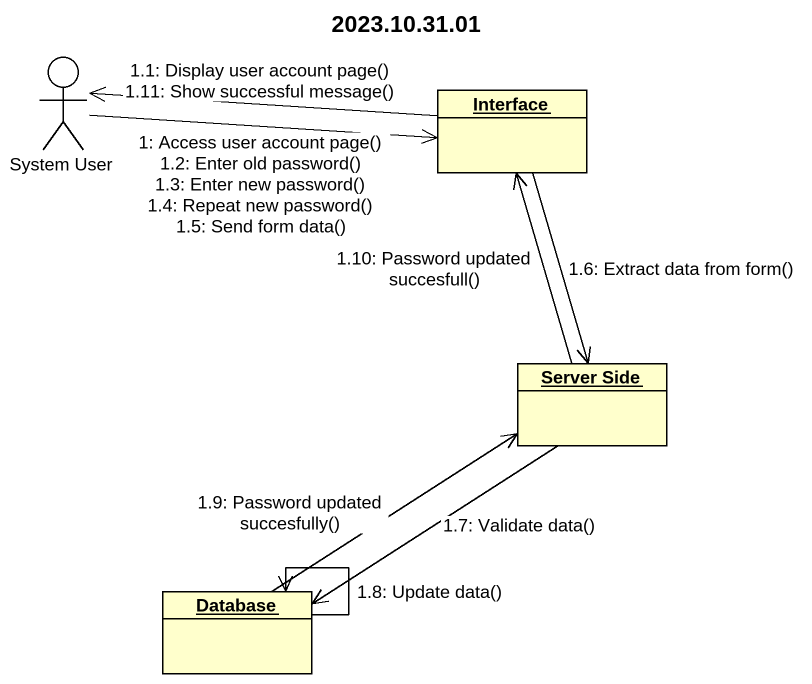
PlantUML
@startuml
title 2023.10.31.01
allowmixing
hide circle
hide empty members
actor "System User" as System_User
object "Interface" as Interface_
object "Server Side" as Server_Side
object "Database" as Database_
System_User -right-> Interface_ : 1: Access user account page()\n1.2: Enter old password()\n1.3: Enter new password()\n1.4: Repeat new password()\n1.5: Send form data()
Interface_ -left-> System_User : 1.1: Display user account page()\n1.11: Show successful message()
Interface_ --> Server_Side : 1.6: Extract data from form()
Server_Side --> Database_ : 1.7: Validate data()
Database_ --> Database_ : 1.8: Update data()
Database_ -up-> Server_Side : 1.9: Password updated succesfully()
Server_Side -up-> Interface_ : 1.10: Password updated succesfull()
@enduml
